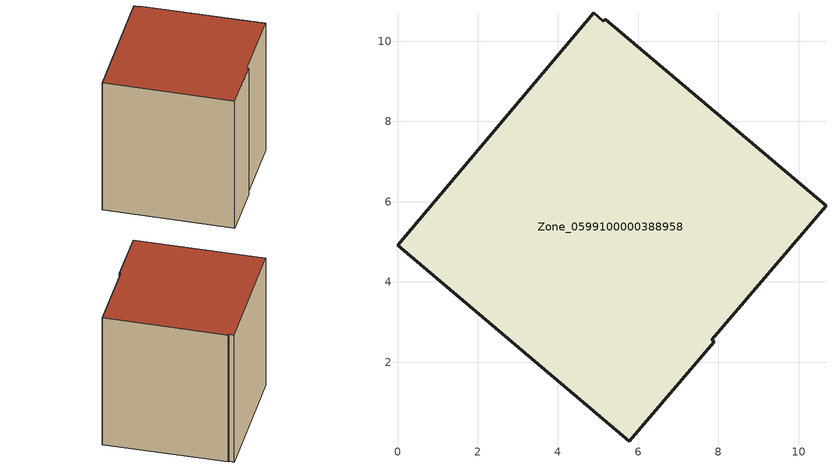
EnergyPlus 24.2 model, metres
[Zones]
Zone_0599100000388958
 floor ground (C_G): 7.83,2.56 7.89,2.51 5.78,0.03 0,4.91 4.89,10.71 5.13,10.49 5.18,10.55 10.68,5.9 z0.14
 wall outside (C_F): 5.18,10.55 5.13,10.49 4.89,10.71 0,4.91 5.78,0.03 7.89,2.51 7.83,2.56 10.68,5.9 5.18,10.55 z0.14:8.8
 roof outside (C_R): 5.13,10.49 4.89,10.71 0,4.91 5.78,0.03 7.89,2.51 7.83,2.56 10.68,5.9 5.18,10.55 z8.8
[BUILDING]
Pand.0599100000388958: North Axis=0; Terrain=City; Loads Convergence Tolerance Value=0.04; Temperature Convergence Tolerance Value=0.4; Solar Distribution=FullExterior; Maximum Number of Warmup Days=25; Minimum Number of Warmup Days=1
[Site:Location]
Rotterdam.The.Hague.AP_ZH_NLD Design_Conditions: Latitude=51.96; Longitude=4.45; Time Zone=1; Elevation=-4.5
[SITE:GROUNDTEMPERATURE:BUILDINGSURFACE]
18, 18, 18, 18, 18, 18, 18, 18, 18, 18, 18, 18
[MATERIAL] Thermal Absorptance=0.9; Solar Absorptance=0.7; Visible Absorptance=0.7
Name | Roughness | Thickness | Conductivity | Density | Specific Heat
G.TC.1992-2005 | MediumSmooth | 0.15 | 0.06 | 540 | 1210
F.TC.1992-2005 | Rough | 0.3 | 0.12 | 1920 | 840
R.TC.1992-2005 | MediumRough | 0.2 | 0.08 | 1500 | 1000
[CONSTRUCTION]
C_G: G.TC.1992-2005
C_F: F.TC.1992-2005
C_R: R.TC.1992-2005
[ZONE]
Zone_0599100000388958: Type=1; Multiplier=1; Ceiling Height=Autocalculate; Volume=Autocalculate; Floor Area=autocalculate; Part of Total Floor Area=Yes
[ZONEINFILTRATION:DESIGNFLOWRATE]
Infil_Zone_0599100000388958: Zone or ZoneList or Space or SpaceList=Zone_0599100000388958; Schedule=AlwaysOn; Design Flow Rate Calculation Method=Flow/Area; Flow Rate per Floor Area=0.0015; Constant Term Coefficient=1; Temperature Term Coefficient=0; Velocity Term Coefficient=0; Velocity Squared Term Coefficient=0
[HVACTEMPLATE:ZONE:IDEALLOADSAIRSYSTEM]
Zone_0599100000388958: Maximum Heating Supply Air Temperature=50; Minimum Cooling Supply Air Temperature=13; Maximum Heating Supply Air Humidity Ratio=0.0156; Minimum Cooling Supply Air Humidity Ratio=0.0077; Heating Limit=NoLimit; Cooling Limit=NoLimit; Dehumidification Control Type=ConstantSensibleHeatRatio; Cooling Sensible Heat Ratio=0.7; Dehumidification Setpoint=60; Humidification Control Type=None; Humidification Setpoint=30; Outdoor Air Method=None; Outdoor Air Flow Rate per Person=0.00944; Outdoor Air Flow Rate per Zone Floor Area=0; Outdoor Air Flow Rate per Zone=0; Demand Controlled Ventilation Type=None; Outdoor Air Economizer Type=NoEconomizer; Heat Recovery Type=None; Sensible Heat Recovery Effectiveness=0.7; Latent Heat Recovery Effectiveness=0.65
[ZONECONTROL:THERMOSTAT]
ThermostatControl_Zone_0599100000388958: Zone or ZoneList=Zone_0599100000388958; Control Type Schedule=DualSetpointControlType; Control 1=Thermostat_Zone_0599100000388958; Temperature Difference Between Cutout And Setpoint=0
[THERMOSTATSETPOINT:DUALSETPOINT]
Thermostat_Zone_0599100000388958: Heating Setpoint Temperature Schedule=HeatingSetpoint_Zone_0599100000388958; Cooling Setpoint Temperature Schedule=CoolingSetpoint_Zone_0599100000388958
[SCHEDULE:COMPACT]
HeatingSetpoint_Zone_0599100000388958: Through: 12/31, For: AllDays, Until: 24:00, 21
CoolingSetpoint_Zone_0599100000388958: Through: 12/31, For: AllDays, Until: 24:00, 24
DualSetpointControlType: Through: 12/31, For: AllDays, Until: 24:00, 4
AlwaysOn: Through: 12/31, For: AllDays, Until: 24:00, 1
